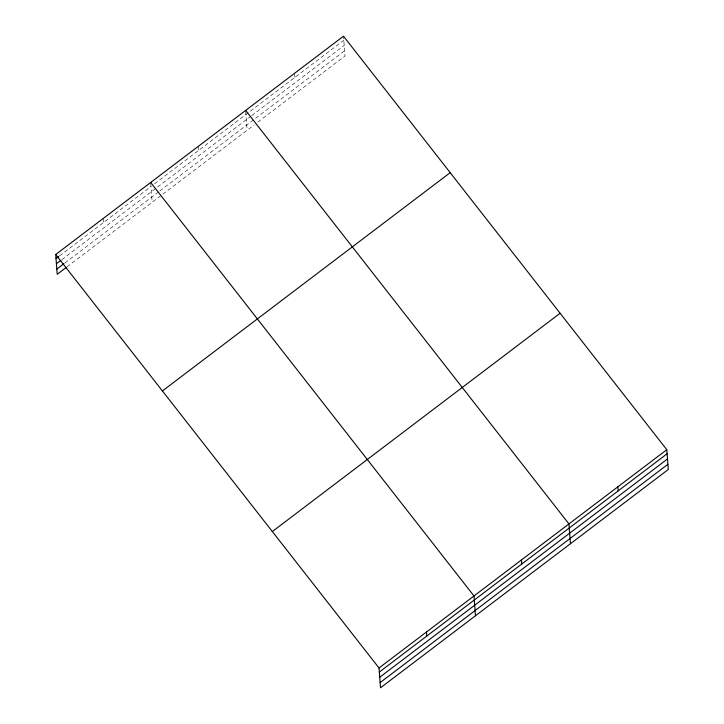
<?xml version="1.0" encoding="UTF-8"?>
<svg xmlns="http://www.w3.org/2000/svg" width="724" height="724" viewBox="0 0 724 724"><rect width="100%" height="100%" fill="white"/><g stroke="black" fill="none" stroke-linecap="round" stroke-linejoin="round"><path stroke-width="0.54" stroke-dasharray="3.62 2.71" d="M59.603 255.844L150.99 186.53M154.574 183.805L343.8 40.273M61.793 259.681L250.794 116.302M251.681 115.632L344.19 45.458M64.879 262.984L158.945 191.625M159.841 190.946L344.588 50.807M67.06 266.821L254.251 124.818M257.807 122.121L344.977 56.001L343.565 37.214M294.65 74.328L294.876 77.377M245.726 111.442L247.137 130.22M198.168 146.438L198.476 150.511M150.764 183.471L152.176 202.258M103.197 218.476L103.505 222.549"/><path stroke-width="1.09" d="M55.721 254.495L343.493 36.2L666.795 449.704L668.279 469.505L380.507 687.8L379.023 667.999L55.721 254.495L57.205 274.296L66.165 267.5M56.02 258.568L58.707 256.522M56.418 263.753L60.897 260.359M56.816 269.102L63.984 263.663M162.402 390.951L450.183 172.656M272.333 531.543L560.105 313.248M379.023 667.999L666.795 449.704M379.322 672.071L667.103 453.776M379.711 677.257L667.492 458.971M380.118 682.605L667.89 464.31M245.653 110.419L568.946 523.923L570.44 543.724M150.683 182.457L473.985 595.961L475.469 615.762M617.871 486.818L618.178 490.89M521.47 559.942L521.778 564.014M426.499 631.98L426.807 636.052"/></g></svg>
